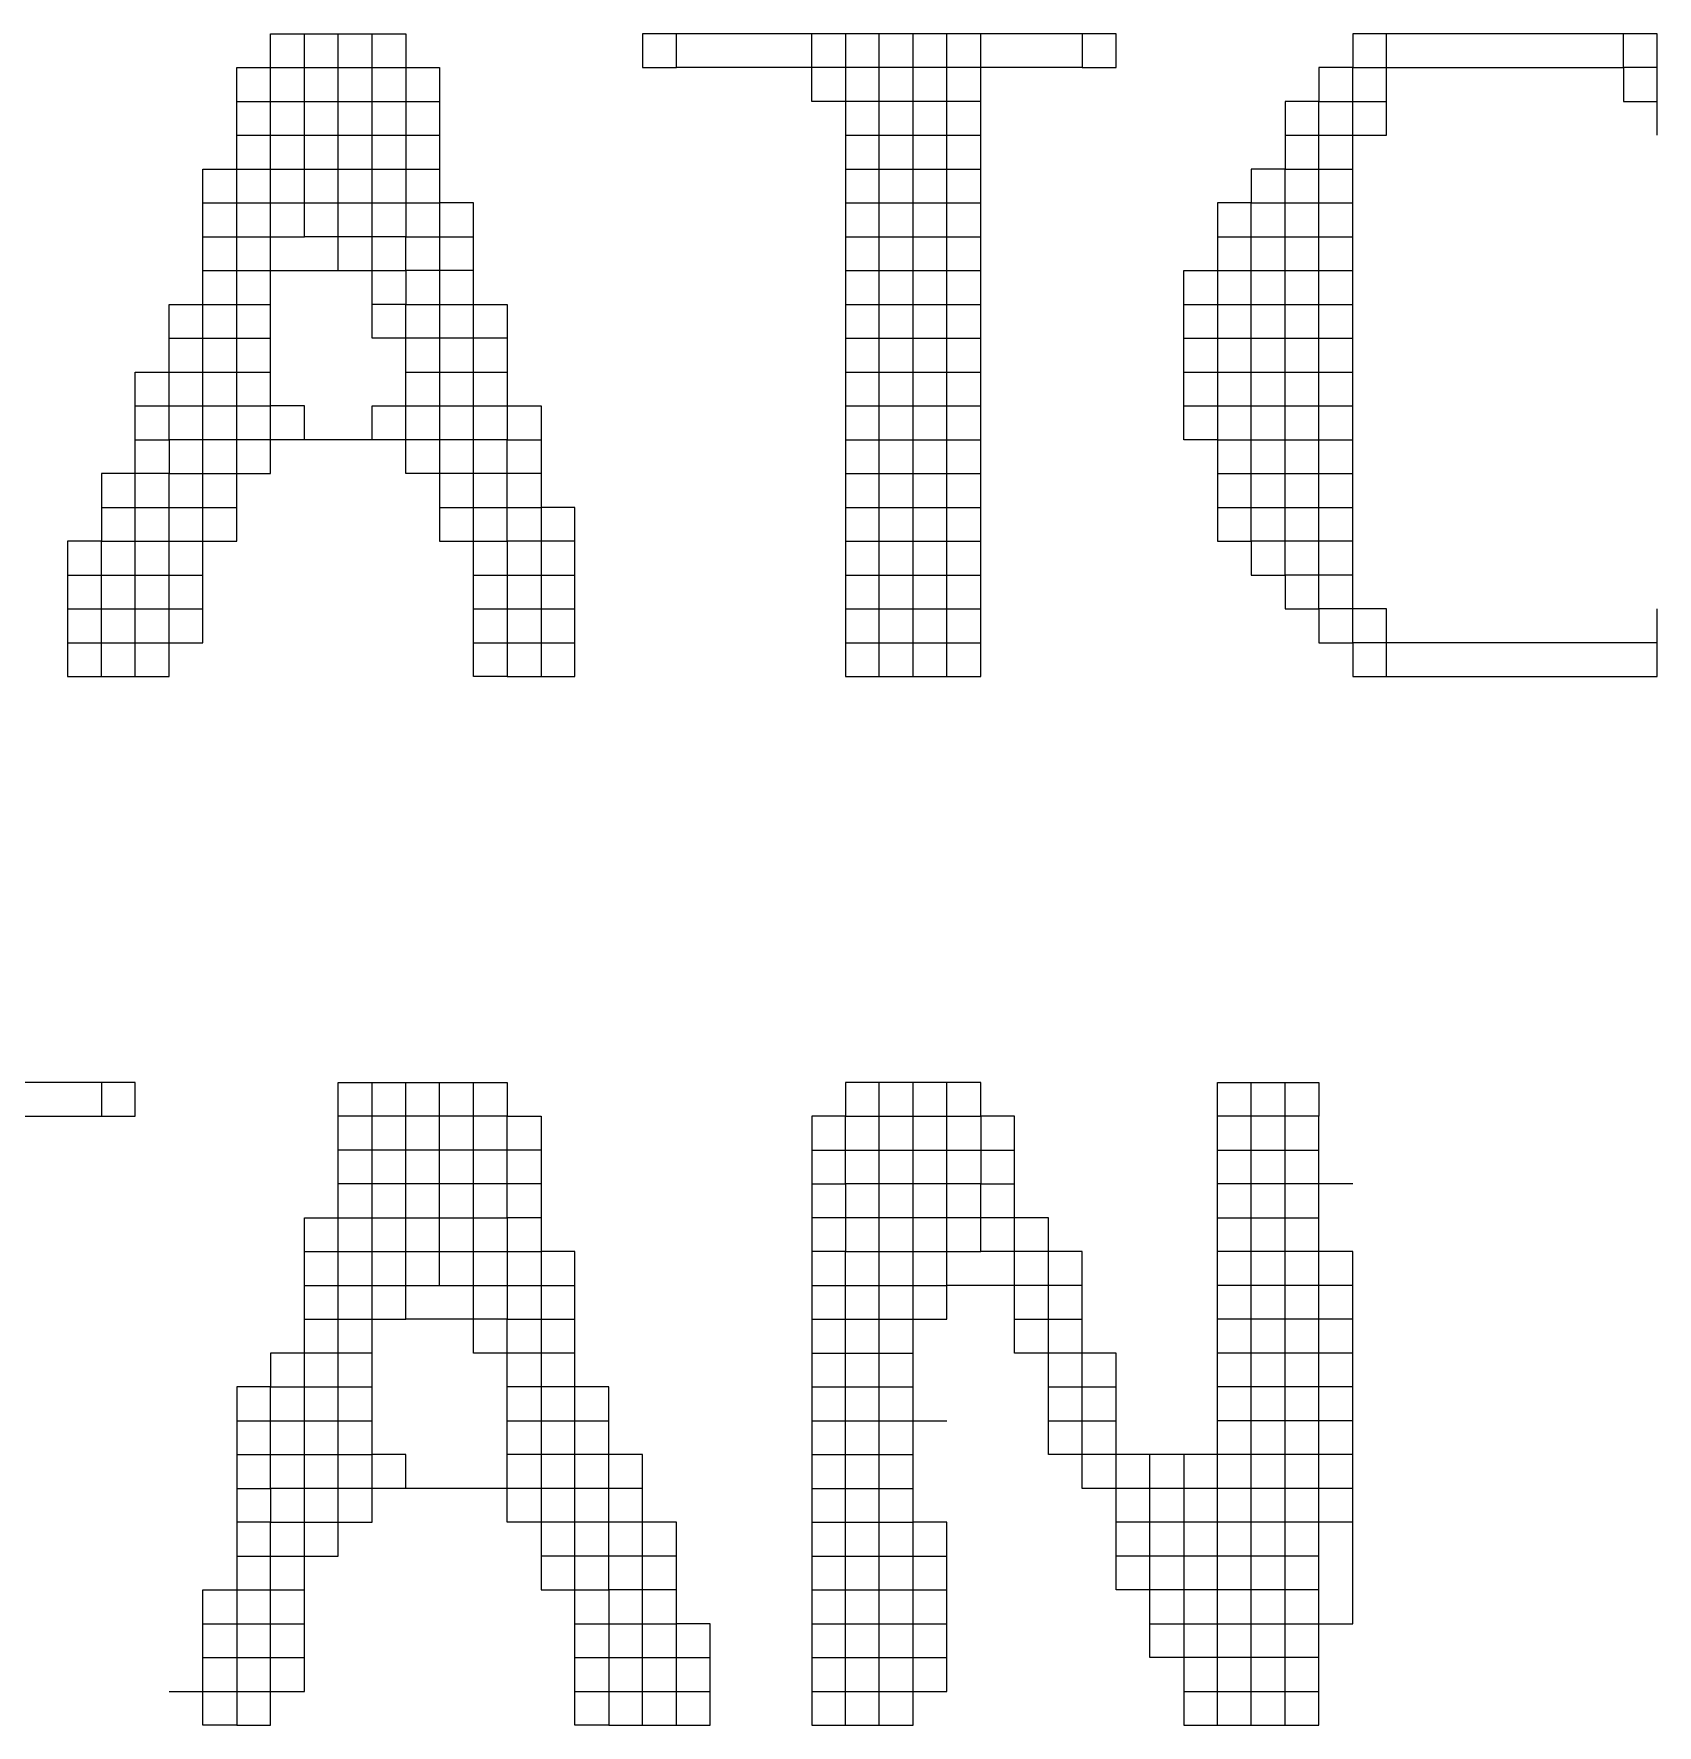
# Model space of a CAD drawing. Header units: millimetres. Extents: x 0 to 841, y 0 to 594.
# Drawn here: x 817.71 to 823.65, y 106.9 to 113.09 of the extents above; entities that cross this region are included whole.
import ezdxf
from ezdxf.enums import TextEntityAlignment as Align

# ---------------------------------------------------------------- set-up
doc = ezdxf.new("R2010")
doc.units = ezdxf.units.MM
doc.layers.add('TEXT', color=255, linetype='Continuous')
doc.styles.add('ECL', font='', dxfattribs={"width": 0.7, "height": 3})
doc.styles.get('ECL').set_extended_font_data('FangSong_GB2312')

# ---------------------------------------------------------------- blocks, each defined once
blk = doc.blocks.new('*U21')
at = {"color": 157, "linetype": 'Continuous'}
for points in [[(59.5815, 4.573), (59.433, 4.573), (59.433, 4.7215), (59.2845, 4.7215), (59.136, 4.7215), (58.9875, 4.7215), (58.839, 4.7215), (58.542, 4.7215), (58.3935, 4.7215), (58.245, 4.7215), (58.0965, 4.7215), (57.948, 4.7215), (57.948, 4.573), (57.7995, 4.573), (57.651, 4.573), (57.651, 4.4245), (57.651, 4.276), (57.5025, 4.276), (57.5025, 4.1275), (57.5025, 3.979), (57.5025, 3.8305), (57.5025, 3.682), (57.651, 3.682), (57.7995, 3.682), (57.948, 3.682), (57.948, 3.8305), (58.0965, 3.8305), (58.0965, 3.979), (58.0965, 4.1275), (58.0965, 4.276), (58.0965, 4.4245), (58.0965, 4.573), (58.0965, 4.7215), (58.0965, 4.87), (58.0965, 5.0185), (58.0965, 5.167), (58.0965, 5.3155), (58.0965, 5.464), (58.0965, 5.6125), (58.0965, 5.761), (58.0965, 5.9095), (58.245, 5.9095), (58.245, 6.058), (58.245, 6.2065), (58.245, 6.355), (58.3935, 6.355), (58.3935, 6.5035), (58.9875, 6.5035), (58.9875, 6.355), (59.136, 6.355), (59.136, 6.2065), (59.136, 6.058), (59.136, 5.9095), (59.136, 5.761), (59.136, 5.6125), (59.136, 5.464), (59.136, 5.3155), (59.136, 5.167), (59.136, 5.0185), (59.136, 4.87), (59.136, 4.7215), (59.136, 4.573), (59.136, 4.4245), (59.136, 4.276), (59.2845, 4.276), (59.433, 4.276), (59.433, 4.1275), (59.433, 3.979), (59.433, 3.8305), (59.433, 3.682), (59.5815, 3.682), (59.73, 3.682), (59.73, 3.8305), (59.73, 3.979), (59.73, 4.1275), (59.73, 4.276), (59.73, 4.4245), (59.5815, 4.4245)], [(60.918, 3.8305), (61.0665, 3.8305), (61.215, 3.8305), (61.3635, 3.8305), (61.512, 3.8305)], [(60.7695, -0.773), (60.918, -0.773), (61.0665, -0.773), (61.215, -0.773), (61.215, -0.6245), (61.215, -0.476), (61.215, -0.3275), (61.215, -0.179), (61.215, -0.0305), (61.215, 0.118), (61.215, 0.2665), (61.215, 0.415), (61.215, 0.5635), (61.215, 0.712), (61.215, 0.8605), (61.215, 1.009), (61.215, 1.1575), (61.215, 1.306), (61.215, 1.4545), (61.215, 1.603), (61.215, 1.7515), (61.215, 1.9)], [(62.5515, 1.603), (62.7, 1.603), (62.8485, 1.603), (62.997, 1.603)], [(61.9575, 1.009), (61.809, 1.009), (61.6605, 1.009), (61.6605, 1.1575), (61.512, 1.1575), (61.512, 1.306), (61.3635, 1.306), (61.215, 1.306), (61.0665, 1.306), (60.918, 1.306), (60.918, 1.1575), (60.7695, 1.1575)], [(62.2545, -0.476), (62.403, -0.476), (62.5515, -0.476), (62.7, -0.476), (62.8485, -0.476), (62.997, -0.476), (62.997, -0.3275), (62.8485, -0.3275), (62.7, -0.3275), (62.5515, -0.3275), (62.403, -0.3275), (62.2545, -0.3275), (62.106, -0.3275), (62.106, -0.179), (62.106, -0.0305), (62.106, 0.118), (62.106, 0.2665), (61.9575, 0.2665), (61.9575, 0.415), (61.9575, 0.5635), (61.9575, 0.712), (61.9575, 0.8605), (61.9575, 1.009), (61.9575, 1.1575), (61.809, 1.1575)], [(60.027, 0.118), (59.8785, 0.118), (59.8785, 0.2665), (59.73, 0.2665), (59.5815, 0.2665), (59.433, 0.2665)], [(62.997, -0.6245), (62.8485, -0.6245), (62.7, -0.6245), (62.5515, -0.6245), (62.403, -0.6245), (62.2545, -0.6245), (62.2545, -0.476), (62.2545, -0.3275), (62.2545, -0.179), (62.2545, -0.0305), (62.2545, 0.118), (62.2545, 0.2665)], [(62.997, -0.179), (62.997, -0.0305), (62.8485, -0.0305), (62.7, -0.0305), (62.5515, -0.0305), (62.403, -0.0305), (62.2545, -0.0305), (62.106, -0.0305)], [(60.1755, -0.3275), (60.027, -0.3275), (60.027, -0.179), (59.8785, -0.179), (59.73, -0.179), (59.5815, -0.179)], [(62.997, -0.3275), (62.997, -0.179), (62.8485, -0.179), (62.7, -0.179), (62.5515, -0.179), (62.403, -0.179), (62.2545, -0.179), (62.106, -0.179)]]:
    blk.add_lwpolyline(points, dxfattribs=at)
at = {"color": 167, "linetype": 'Continuous'}
for points in [[(57.651, 3.682), (57.651, 3.8305), (57.7995, 3.8305), (57.948, 3.8305), (57.948, 3.979), (57.948, 4.1275), (57.948, 4.276), (57.948, 4.4245), (57.948, 4.573), (58.0965, 4.573), (58.245, 4.573), (58.3935, 4.573), (58.3935, 4.7215), (58.3935, 4.87), (58.3935, 5.0185), (58.3935, 5.167), (58.3935, 5.3155), (58.3935, 5.464), (58.3935, 5.6125), (58.542, 5.6125), (58.542, 5.761), (58.542, 5.9095), (58.542, 6.058), (58.542, 6.2065), (58.542, 6.355), (58.542, 6.5035)], [(58.245, 6.2065), (58.3935, 6.2065), (58.3935, 6.355), (58.542, 6.355), (58.6905, 6.355), (58.839, 6.355), (58.9875, 6.355), (58.9875, 6.2065), (59.136, 6.2065)], [(59.2845, 5.464), (59.136, 5.464), (58.9875, 5.464), (58.9875, 5.6125), (58.839, 5.6125), (58.6905, 5.6125), (58.542, 5.6125)], [(58.245, 4.573), (58.245, 4.7215), (58.245, 4.87), (58.245, 5.0185), (58.245, 5.167), (58.245, 5.3155), (58.3935, 5.3155)], [(57.948, 5.167), (58.0965, 5.167), (58.245, 5.167), (58.3935, 5.167)], [(58.9875, 5.0185), (59.136, 5.0185), (59.2845, 5.0185), (59.433, 5.0185)], [(57.7995, 4.7215), (57.948, 4.7215), (57.948, 4.87), (58.0965, 4.87), (58.245, 4.87), (58.3935, 4.87)], [(62.5515, 4.7215), (62.7, 4.7215), (62.8485, 4.7215), (62.997, 4.7215)], [(59.2845, 4.1275), (59.433, 4.1275), (59.5815, 4.1275), (59.73, 4.1275)], [(60.027, -0.9215), (60.027, -0.773), (60.027, -0.6245), (60.027, -0.476), (60.027, -0.3275), (59.8785, -0.3275), (59.8785, -0.179), (59.8785, -0.0305), (59.73, -0.0305), (59.5815, -0.0305), (59.433, -0.0305), (59.433, 0.118), (59.433, 0.2665), (59.433, 0.415), (59.433, 0.5635), (59.433, 0.712), (59.2845, 0.712), (59.2845, 0.8605), (59.2845, 1.009), (59.2845, 1.1575), (59.2845, 1.306), (59.2845, 1.4545), (59.2845, 1.603), (59.2845, 1.7515), (59.2845, 1.9)], [(62.403, 0.2665), (62.403, 0.118), (62.403, -0.0305), (62.403, -0.179), (62.403, -0.3275), (62.403, -0.476), (62.403, -0.6245), (62.403, -0.773), (62.403, -0.9215), (62.5515, -0.9215), (62.7, -0.9215), (62.8485, -0.9215), (62.8485, -0.773), (62.8485, -0.6245), (62.8485, -0.476), (62.8485, -0.3275), (62.8485, -0.179), (62.8485, -0.0305), (62.8485, 0.118), (62.8485, 0.2665), (62.8485, 0.415), (62.8485, 0.5635), (62.8485, 0.712), (62.8485, 0.8605), (62.8485, 1.009), (62.8485, 1.1575), (62.8485, 1.306), (62.8485, 1.4545), (62.8485, 1.603), (62.8485, 1.7515), (62.8485, 1.9)], [(59.5815, 1.603), (59.433, 1.603), (59.433, 1.7515), (59.2845, 1.7515), (59.136, 1.7515), (58.9875, 1.7515), (58.839, 1.7515), (58.6905, 1.7515)], [(62.5515, 1.306), (62.7, 1.306), (62.8485, 1.306), (62.997, 1.306)], [(58.542, 0.8605), (58.6905, 0.8605), (58.6905, 1.009), (58.839, 1.009), (58.9875, 1.009), (59.136, 1.009), (59.2845, 1.009), (59.433, 1.009), (59.433, 0.8605), (59.5815, 0.8605), (59.73, 0.8605)], [(59.433, 0.415), (59.5815, 0.415), (59.73, 0.415), (59.8785, 0.415)], [(60.1755, -0.179), (60.027, -0.179), (60.027, -0.0305), (59.8785, -0.0305), (59.8785, 0.118), (59.73, 0.118), (59.5815, 0.118), (59.433, 0.118), (58.9875, 0.118), (58.839, 0.118), (58.6905, 0.118), (58.542, 0.118), (58.3935, 0.118), (58.3935, -0.0305), (58.245, -0.0305)], [(58.0965, -0.476), (58.245, -0.476), (58.3935, -0.476), (58.542, -0.476)], [(58.0965, -0.6245), (58.245, -0.6245), (58.3935, -0.6245), (58.542, -0.6245)], [(59.73, -0.6245), (59.8785, -0.6245), (60.027, -0.6245), (60.1755, -0.6245), (60.324, -0.6245)], [(62.403, -0.773), (62.5515, -0.773), (62.7, -0.773), (62.8485, -0.773), (62.997, -0.773)]]:
    blk.add_lwpolyline(points, dxfattribs=at)
at = {"color": 177, "linetype": 'Continuous'}
for points in [[(58.6905, 5.464), (58.6905, 5.6125), (58.6905, 5.761), (58.6905, 5.9095), (58.6905, 6.058), (58.6905, 6.2065), (58.6905, 6.355), (58.6905, 6.5035)], [(61.9575, 6.355), (61.809, 6.355), (61.6605, 6.355), (61.512, 6.355), (61.3635, 6.355), (61.215, 6.355), (61.0665, 6.355), (60.918, 6.355), (60.7695, 6.355), (60.7695, 6.5035)], [(58.245, 6.058), (58.3935, 6.058), (58.3935, 6.2065), (58.542, 6.2065), (58.6905, 6.2065), (58.839, 6.2065), (58.9875, 6.2065), (58.9875, 6.058), (59.136, 6.058)], [(58.0965, 5.761), (58.245, 5.761), (58.245, 5.9095), (58.3935, 5.9095), (58.3935, 6.058), (58.542, 6.058), (58.6905, 6.058), (58.839, 6.058), (58.9875, 6.058), (58.9875, 5.9095), (59.136, 5.9095)], [(58.0965, 5.6125), (58.245, 5.6125), (58.245, 5.761), (58.3935, 5.761), (58.3935, 5.9095), (58.542, 5.9095), (58.6905, 5.9095), (58.839, 5.9095), (58.9875, 5.9095), (58.9875, 5.761), (59.136, 5.761)], [(64.482, 3.8305), (63.294, 3.8305), (63.294, 3.979), (63.1455, 3.979), (62.997, 3.979), (62.997, 4.1275), (62.8485, 4.1275), (62.8485, 4.276), (62.8485, 4.4245), (62.8485, 4.573), (62.8485, 4.7215), (62.8485, 4.87), (62.8485, 5.0185), (62.8485, 5.167), (62.8485, 5.3155), (62.8485, 5.464), (62.8485, 5.6125), (62.8485, 5.761), (62.997, 5.761), (62.997, 5.9095), (63.1455, 5.9095)], [(58.0965, 5.464), (58.245, 5.464), (58.245, 5.6125), (58.3935, 5.6125), (58.3935, 5.761), (58.542, 5.761), (58.6905, 5.761), (58.839, 5.761), (58.9875, 5.761), (58.9875, 5.6125), (59.136, 5.6125), (59.2845, 5.6125)], [(57.5025, 3.8305), (57.651, 3.8305), (57.651, 3.979), (57.7995, 3.979), (57.948, 3.979), (58.0965, 3.979)], [(59.2845, 3.979), (59.433, 3.979), (59.5815, 3.979), (59.73, 3.979)], [(59.2845, 3.8305), (59.433, 3.8305), (59.5815, 3.8305), (59.73, 3.8305)], [(58.245, -0.9215), (58.0965, -0.9215), (58.0965, -0.773), (58.245, -0.773), (58.3935, -0.773), (58.3935, -0.6245), (58.3935, -0.476), (58.3935, -0.3275), (58.3935, -0.179), (58.3935, -0.0305), (58.542, -0.0305), (58.6905, -0.0305), (58.6905, 0.118), (58.6905, 0.2665), (58.6905, 0.415), (58.6905, 0.5635), (58.6905, 0.712), (58.6905, 0.8605), (58.839, 0.8605), (58.9875, 0.8605), (58.9875, 1.009), (58.9875, 1.1575), (58.9875, 1.306), (58.9875, 1.4545), (58.9875, 1.603), (58.9875, 1.7515), (58.9875, 1.9)], [(60.7695, 1.603), (60.918, 1.603), (60.918, 1.7515), (61.0665, 1.7515), (61.215, 1.7515), (61.3635, 1.7515), (61.512, 1.7515), (61.512, 1.603), (61.6605, 1.603)], [(60.7695, 1.4545), (60.918, 1.4545), (60.918, 1.603), (61.0665, 1.603), (61.215, 1.603), (61.3635, 1.603), (61.512, 1.603), (61.512, 1.4545), (61.6605, 1.4545)], [(61.809, 1.1575), (61.6605, 1.1575), (61.6605, 1.306), (61.512, 1.306), (61.512, 1.4545), (61.3635, 1.4545), (61.215, 1.4545), (61.0665, 1.4545), (60.918, 1.4545), (60.918, 1.306), (60.7695, 1.306)], [(58.542, 1.009), (58.6905, 1.009), (58.6905, 1.1575), (58.839, 1.1575), (58.9875, 1.1575), (59.136, 1.1575), (59.2845, 1.1575), (59.433, 1.1575), (59.433, 1.009), (59.5815, 1.009), (59.73, 1.009)], [(59.73, -0.476), (59.8785, -0.476), (60.027, -0.476), (60.1755, -0.476)], [(59.73, -0.773), (59.8785, -0.773), (60.027, -0.773), (60.1755, -0.773), (60.324, -0.773)]]:
    blk.add_lwpolyline(points, dxfattribs=at)
at = {"color": 197, "linetype": 'Continuous'}
for points in [[(59.73, 4.276), (59.5815, 4.276), (59.433, 4.276), (59.433, 4.4245), (59.433, 4.573), (59.2845, 4.573), (59.136, 4.573), (58.9875, 4.573), (58.9875, 4.7215), (58.9875, 4.87), (58.9875, 5.0185), (58.9875, 5.167), (58.839, 5.167), (58.839, 5.3155), (58.839, 5.464), (58.839, 5.6125), (58.839, 5.761), (58.839, 5.9095), (58.839, 6.058), (58.839, 6.2065), (58.839, 6.355), (58.839, 6.5035)], [(60.7695, 0.5635), (60.918, 0.5635), (61.0665, 0.5635), (61.215, 0.5635)], [(61.809, 0.5635), (61.9575, 0.5635), (62.106, 0.5635)], [(60.7695, 0.2665), (60.918, 0.2665), (61.0665, 0.2665), (61.215, 0.2665)], [(60.7695, 0.118), (60.918, 0.118), (61.0665, 0.118), (61.215, 0.118)], [(60.7695, -0.0305), (60.918, -0.0305), (61.0665, -0.0305), (61.215, -0.0305)]]:
    blk.add_lwpolyline(points, dxfattribs=at)
at = {"color": 251, "linetype": 'Continuous'}
for points in [[(61.9575, 6.5035), (61.9575, 6.355), (62.106, 6.355), (62.106, 6.5035), (60.027, 6.5035), (60.027, 6.355), (60.1755, 6.355), (60.1755, 6.5035)], [(64.482, 6.355), (64.482, 6.5035), (63.1455, 6.5035), (63.1455, 6.355), (62.997, 6.355), (62.997, 6.2065), (62.8485, 6.2065), (62.8485, 6.058), (62.8485, 5.9095), (62.7, 5.9095), (62.7, 5.761), (62.5515, 5.761), (62.5515, 5.6125), (62.5515, 5.464), (62.5515, 5.3155), (62.5515, 5.167), (62.5515, 5.0185), (62.5515, 4.87), (62.5515, 4.7215), (62.5515, 4.573), (62.5515, 4.4245), (62.5515, 4.276), (62.7, 4.276), (62.7, 4.1275), (62.8485, 4.1275), (62.8485, 3.979), (62.997, 3.979), (62.997, 3.8305), (63.1455, 3.8305), (63.1455, 3.682), (63.294, 3.682), (63.4425, 3.682), (63.591, 3.682), (63.7395, 3.682), (63.888, 3.682), (64.0365, 3.682), (64.185, 3.682), (64.3335, 3.682), (64.482, 3.682), (64.482, 3.8305), (64.482, 3.979)], [(64.482, 6.058), (64.482, 6.2065), (64.482, 6.355), (64.3335, 6.355), (64.3335, 6.5035)], [(62.8485, 6.058), (62.997, 6.058), (62.997, 6.2065), (63.1455, 6.2065), (63.1455, 6.355), (63.294, 6.355), (63.4425, 6.355), (63.591, 6.355), (63.7395, 6.355), (63.888, 6.355), (64.0365, 6.355), (64.185, 6.355), (64.3335, 6.355), (64.3335, 6.2065), (64.482, 6.2065)], [(57.651, 1.9), (57.651, 1.7515), (57.7995, 1.7515), (57.7995, 1.9), (55.7205, 1.9), (55.7205, 1.7515), (55.869, 1.7515), (55.869, 1.9)], [(62.5515, -0.9215), (62.5515, -0.773), (62.5515, -0.6245), (62.5515, -0.476), (62.5515, -0.3275), (62.5515, -0.179), (62.5515, -0.0305), (62.5515, 0.118), (62.5515, 0.2665), (62.5515, 0.415), (62.5515, 0.5635), (62.5515, 0.712), (62.5515, 0.8605), (62.5515, 1.009), (62.5515, 1.1575), (62.5515, 1.306), (62.5515, 1.4545), (62.5515, 1.603), (62.5515, 1.7515), (62.5515, 1.9), (62.997, 1.9), (62.997, 1.7515)], [(61.809, 0.415), (61.9575, 0.415), (62.106, 0.415)], [(57.948, -0.773), (58.0965, -0.773), (58.0965, -0.6245), (58.0965, -0.476), (58.0965, -0.3275), (58.245, -0.3275), (58.3935, -0.3275), (58.542, -0.3275)]]:
    blk.add_lwpolyline(points, dxfattribs=at)
at = {"color": 155, "linetype": 'Continuous'}
for points in [[(60.918, 6.5035), (60.918, 6.355), (60.918, 6.2065), (60.918, 6.058), (60.918, 5.9095), (60.918, 5.761), (60.918, 5.6125), (60.918, 5.464), (60.918, 5.3155), (60.918, 5.167), (60.918, 5.0185), (60.918, 4.87), (60.918, 4.7215), (60.918, 4.573), (60.918, 4.4245), (60.918, 4.276), (60.918, 4.1275), (60.918, 3.979), (60.918, 3.8305), (60.918, 3.682), (61.0665, 3.682), (61.215, 3.682), (61.3635, 3.682), (61.512, 3.682), (61.512, 3.8305), (61.512, 3.979), (61.512, 4.1275), (61.512, 4.276), (61.512, 4.4245), (61.512, 4.573), (61.512, 4.7215), (61.512, 4.87), (61.512, 5.0185), (61.512, 5.167), (61.512, 5.3155), (61.512, 5.464), (61.512, 5.6125), (61.512, 5.761), (61.512, 5.9095), (61.512, 6.058), (61.512, 6.2065), (61.512, 6.355), (61.512, 6.5035)], [(62.403, 5.167), (62.5515, 5.167), (62.7, 5.167), (62.8485, 5.167), (62.997, 5.167), (62.997, 5.3155), (63.1455, 5.3155)], [(62.403, 5.0185), (62.5515, 5.0185), (62.7, 5.0185), (62.8485, 5.0185), (62.997, 5.0185), (62.997, 5.167), (63.1455, 5.167)], [(62.403, 4.87), (62.5515, 4.87), (62.7, 4.87), (62.8485, 4.87), (62.997, 4.87), (62.997, 5.0185), (63.1455, 5.0185)], [(63.1455, 1.009), (62.997, 1.009), (62.997, 1.1575), (62.8485, 1.1575), (62.7, 1.1575), (62.5515, 1.1575)], [(63.1455, 0.118), (62.997, 0.118), (62.997, 0.2665), (62.8485, 0.2665), (62.7, 0.2665), (62.5515, 0.2665), (62.106, 0.2665), (62.106, 0.415), (62.106, 0.5635), (62.106, 0.712), (61.9575, 0.712), (61.809, 0.712), (61.6605, 0.712), (61.6605, 0.8605), (61.6605, 1.009), (61.512, 1.009), (61.3635, 1.009)], [(63.1455, 0.8605), (62.997, 0.8605), (62.997, 1.009), (62.8485, 1.009), (62.7, 1.009), (62.5515, 1.009)], [(63.1455, 0.712), (62.997, 0.712), (62.997, 0.8605), (62.8485, 0.8605), (62.7, 0.8605), (62.5515, 0.8605)], [(63.1455, 0.5635), (62.997, 0.5635), (62.997, 0.712), (62.8485, 0.712), (62.7, 0.712), (62.5515, 0.712)], [(63.1455, 0.415), (62.997, 0.415), (62.997, 0.5635), (62.8485, 0.5635), (62.7, 0.5635), (62.5515, 0.5635)], [(63.1455, 0.2665), (62.997, 0.2665), (62.997, 0.415), (62.8485, 0.415), (62.7, 0.415), (62.5515, 0.415)]]:
    blk.add_lwpolyline(points, dxfattribs=at)
at = {"color": 166, "linetype": 'Continuous'}
for points in [[(61.0665, 3.682), (61.0665, 3.8305), (61.0665, 3.979), (61.0665, 4.1275), (61.0665, 4.276), (61.0665, 4.4245), (61.0665, 4.573), (61.0665, 4.7215), (61.0665, 4.87), (61.0665, 5.0185), (61.0665, 5.167), (61.0665, 5.3155), (61.0665, 5.464), (61.0665, 5.6125), (61.0665, 5.761), (61.0665, 5.9095), (61.0665, 6.058), (61.0665, 6.2065), (61.0665, 6.355), (61.0665, 6.5035)], [(63.1455, 4.1275), (62.997, 4.1275), (62.997, 4.276), (62.8485, 4.276), (62.7, 4.276), (62.7, 4.4245), (62.7, 4.573), (62.7, 4.7215), (62.7, 4.87), (62.7, 5.0185), (62.7, 5.167), (62.7, 5.3155), (62.7, 5.464), (62.7, 5.6125), (62.7, 5.761), (62.8485, 5.761), (62.8485, 5.9095), (62.997, 5.9095), (62.997, 6.058), (63.1455, 6.058), (63.1455, 6.2065), (63.294, 6.2065)], [(61.0665, -0.9215), (61.0665, -0.773), (61.0665, -0.6245), (61.0665, -0.476), (61.0665, -0.3275), (61.0665, -0.179), (61.0665, -0.0305), (61.0665, 0.118), (61.0665, 0.2665), (61.0665, 0.415), (61.0665, 0.5635), (61.0665, 0.712), (61.0665, 0.8605), (61.0665, 1.009), (61.0665, 1.1575), (61.0665, 1.306), (61.0665, 1.4545), (61.0665, 1.603), (61.0665, 1.7515), (61.0665, 1.9)], [(62.7, -0.9215), (62.7, -0.773), (62.7, -0.6245), (62.7, -0.476), (62.7, -0.3275), (62.7, -0.179), (62.7, -0.0305), (62.7, 0.118), (62.7, 0.2665), (62.7, 0.415), (62.7, 0.5635), (62.7, 0.712), (62.7, 0.8605), (62.7, 1.009), (62.7, 1.1575), (62.7, 1.306), (62.7, 1.4545), (62.7, 1.603), (62.7, 1.7515), (62.7, 1.9)]]:
    blk.add_lwpolyline(points, dxfattribs=at)
at = {"color": 164, "linetype": 'Continuous'}
blk.add_lwpolyline([(61.215, 3.682), (61.215, 3.8305), (61.215, 3.979), (61.215, 4.1275), (61.215, 4.276), (61.215, 4.4245), (61.215, 4.573), (61.215, 4.7215), (61.215, 4.87), (61.215, 5.0185), (61.215, 5.167), (61.215, 5.3155), (61.215, 5.464), (61.215, 5.6125), (61.215, 5.761), (61.215, 5.9095), (61.215, 6.058), (61.215, 6.2065), (61.215, 6.355), (61.215, 6.5035)], dxfattribs=at)
at = {"color": 152, "linetype": 'Continuous'}
blk.add_lwpolyline([(61.3635, 3.682), (61.3635, 3.8305), (61.3635, 3.979), (61.3635, 4.1275), (61.3635, 4.276), (61.3635, 4.4245), (61.3635, 4.573), (61.3635, 4.7215), (61.3635, 4.87), (61.3635, 5.0185), (61.3635, 5.167), (61.3635, 5.3155), (61.3635, 5.464), (61.3635, 5.6125), (61.3635, 5.761), (61.3635, 5.9095), (61.3635, 6.058), (61.3635, 6.2065), (61.3635, 6.355), (61.3635, 6.5035)], dxfattribs=at)
at = {"color": 163, "linetype": 'Continuous'}
for points in [[(63.294, 3.682), (63.294, 3.8305), (63.1455, 3.8305), (63.1455, 3.979), (63.1455, 4.1275), (63.1455, 4.276), (63.1455, 4.4245), (63.1455, 4.573), (63.1455, 4.7215), (63.1455, 4.87), (63.1455, 5.0185), (63.1455, 5.167), (63.1455, 5.3155), (63.1455, 5.464), (63.1455, 5.6125), (63.1455, 5.761), (63.1455, 5.9095), (63.1455, 6.058), (63.294, 6.058), (63.294, 6.2065), (63.294, 6.355), (63.294, 6.5035)], [(60.7695, 0.8605), (60.918, 0.8605), (61.0665, 0.8605), (61.215, 0.8605), (61.3635, 0.8605), (61.3635, 1.009), (61.3635, 1.1575), (61.512, 1.1575)], [(60.1755, -0.9215), (60.1755, -0.773), (60.1755, -0.6245), (60.1755, -0.476), (60.1755, -0.3275), (60.1755, -0.179), (60.1755, -0.0305), (60.027, -0.0305), (60.027, 0.118), (60.027, 0.2665), (59.8785, 0.2665), (59.8785, 0.415), (59.8785, 0.5635), (59.73, 0.5635), (59.5815, 0.5635), (59.433, 0.5635)]]:
    blk.add_lwpolyline(points, dxfattribs=at)
at = {"color": 147, "linetype": 'Continuous'}
for points in [[(61.512, 6.2065), (61.3635, 6.2065), (61.215, 6.2065), (61.0665, 6.2065), (60.918, 6.2065), (60.7695, 6.2065), (60.7695, 6.355), (60.621, 6.355), (60.4725, 6.355), (60.324, 6.355), (60.1755, 6.355)], [(57.651, 4.4245), (57.7995, 4.4245), (57.948, 4.4245), (58.0965, 4.4245), (58.245, 4.4245)], [(60.918, 3.979), (61.0665, 3.979), (61.215, 3.979), (61.3635, 3.979), (61.512, 3.979)]]:
    blk.add_lwpolyline(points, dxfattribs=at)
at = {"color": 175, "linetype": 'Continuous'}
for points in [[(60.918, 6.058), (61.0665, 6.058), (61.215, 6.058), (61.3635, 6.058), (61.512, 6.058)], [(59.433, 3.682), (59.2845, 3.682), (59.2845, 3.8305), (59.2845, 3.979), (59.2845, 4.1275), (59.2845, 4.276), (59.2845, 4.4245), (59.2845, 4.573), (59.2845, 4.7215), (59.2845, 4.87), (59.2845, 5.0185), (59.2845, 5.167), (59.2845, 5.3155), (59.2845, 5.464), (59.2845, 5.6125), (59.2845, 5.761), (59.136, 5.761)], [(62.5515, 5.6125), (62.7, 5.6125), (62.8485, 5.6125), (62.997, 5.6125), (62.997, 5.761), (63.1455, 5.761)], [(62.5515, 5.464), (62.7, 5.464), (62.8485, 5.464), (62.997, 5.464), (62.997, 5.6125), (63.1455, 5.6125)], [(57.7995, 3.682), (57.7995, 3.8305), (57.7995, 3.979), (57.7995, 4.1275), (57.7995, 4.276), (57.7995, 4.4245), (57.7995, 4.573), (57.7995, 4.7215), (57.7995, 4.87), (57.7995, 5.0185), (57.948, 5.0185), (57.948, 5.167), (57.948, 5.3155), (58.0965, 5.3155), (58.245, 5.3155), (58.245, 5.464), (58.3935, 5.464), (58.542, 5.464), (58.6905, 5.464), (58.839, 5.464), (58.9875, 5.464), (58.9875, 5.3155), (59.136, 5.3155), (59.2845, 5.3155), (59.433, 5.3155), (59.433, 5.167), (59.433, 5.0185), (59.433, 4.87), (59.5815, 4.87), (59.5815, 4.7215), (59.5815, 4.573), (59.5815, 4.4245), (59.5815, 4.276), (59.5815, 4.1275), (59.5815, 3.979), (59.5815, 3.8305), (59.5815, 3.682)], [(59.433, 5.167), (59.2845, 5.167), (59.136, 5.167), (58.9875, 5.167), (58.9875, 5.3155), (58.839, 5.3155)], [(57.7995, 4.87), (57.948, 4.87), (57.948, 5.0185), (58.0965, 5.0185), (58.245, 5.0185), (58.3935, 5.0185)], [(58.839, 4.7215), (58.839, 4.87), (58.9875, 4.87), (59.136, 4.87), (59.2845, 4.87), (59.433, 4.87), (59.433, 4.7215), (59.5815, 4.7215)], [(62.5515, 4.4245), (62.7, 4.4245), (62.8485, 4.4245), (62.997, 4.4245), (62.997, 4.573), (63.1455, 4.573)], [(63.1455, 4.276), (62.997, 4.276), (62.997, 4.4245), (63.1455, 4.4245)], [(58.245, -0.179), (58.3935, -0.179), (58.542, -0.179), (58.6905, -0.179), (58.6905, -0.0305), (58.839, -0.0305), (58.839, 0.118), (58.839, 0.2665), (58.839, 0.415), (58.839, 0.5635), (58.839, 0.712), (58.839, 0.8605), (58.839, 1.009), (58.839, 1.1575), (58.839, 1.306), (58.839, 1.4545), (58.839, 1.603), (58.839, 1.7515), (58.839, 1.9)], [(58.839, 0.712), (58.6905, 0.712), (58.542, 0.712), (58.3935, 0.712), (58.3935, 0.5635), (58.245, 0.5635), (58.245, 0.415), (58.245, 0.2665), (58.245, 0.118), (58.245, -0.0305), (58.245, -0.179), (58.245, -0.3275), (58.245, -0.476), (58.245, -0.6245), (58.245, -0.773), (58.245, -0.9215), (58.3935, -0.9215), (58.3935, -0.773), (58.542, -0.773), (58.542, -0.6245), (58.542, -0.476), (58.542, -0.3275), (58.542, -0.179), (58.542, -0.0305), (58.542, 0.118), (58.542, 0.2665), (58.542, 0.415), (58.542, 0.5635), (58.542, 0.712), (58.542, 0.8605), (58.542, 1.009), (58.542, 1.1575), (58.542, 1.306), (58.6905, 1.306), (58.6905, 1.4545), (58.6905, 1.603), (58.6905, 1.7515), (58.6905, 1.9), (59.433, 1.9), (59.433, 1.7515), (59.5815, 1.7515), (59.5815, 1.603), (59.5815, 1.4545), (59.5815, 1.306), (59.5815, 1.1575), (59.5815, 1.009), (59.5815, 0.8605), (59.5815, 0.712), (59.5815, 0.5635), (59.5815, 0.415), (59.5815, 0.2665), (59.5815, 0.118), (59.5815, -0.0305), (59.5815, -0.179), (59.5815, -0.3275), (59.73, -0.3275), (59.8785, -0.3275), (59.8785, -0.476), (59.8785, -0.6245), (59.8785, -0.773), (59.8785, -0.9215), (60.027, -0.9215), (60.1755, -0.9215), (60.324, -0.9215), (60.324, -0.773), (60.324, -0.6245), (60.324, -0.476), (60.1755, -0.476)], [(59.8785, -0.9215), (59.73, -0.9215), (59.73, -0.773), (59.73, -0.6245), (59.73, -0.476), (59.73, -0.3275), (59.73, -0.179), (59.73, -0.0305), (59.73, 0.118), (59.73, 0.2665), (59.73, 0.415), (59.73, 0.5635), (59.73, 0.712), (59.73, 0.8605), (59.73, 1.009), (59.73, 1.1575), (59.5815, 1.1575)], [(58.245, 0.2665), (58.3935, 0.2665), (58.3935, 0.415), (58.542, 0.415), (58.6905, 0.415), (58.839, 0.415)], [(60.7695, 0.415), (60.918, 0.415), (61.0665, 0.415), (61.215, 0.415), (61.3635, 0.415)], [(60.7695, -0.179), (60.918, -0.179), (61.0665, -0.179), (61.215, -0.179), (61.3635, -0.179)], [(60.7695, -0.3275), (60.918, -0.3275), (61.0665, -0.3275), (61.215, -0.3275), (61.3635, -0.3275)], [(60.7695, -0.6245), (60.918, -0.6245), (61.0665, -0.6245), (61.215, -0.6245), (61.3635, -0.6245)]]:
    blk.add_lwpolyline(points, dxfattribs=at)
at = {"color": 154, "linetype": 'Continuous'}
for points in [[(60.918, 5.9095), (61.0665, 5.9095), (61.215, 5.9095), (61.3635, 5.9095), (61.512, 5.9095)], [(60.918, 5.761), (61.0665, 5.761), (61.215, 5.761), (61.3635, 5.761), (61.512, 5.761)], [(60.918, 5.6125), (61.0665, 5.6125), (61.215, 5.6125), (61.3635, 5.6125), (61.512, 5.6125)], [(60.918, 5.464), (61.0665, 5.464), (61.215, 5.464), (61.3635, 5.464), (61.512, 5.464)], [(60.918, 5.3155), (61.0665, 5.3155), (61.215, 5.3155), (61.3635, 5.3155), (61.512, 5.3155)], [(60.918, 5.167), (61.0665, 5.167), (61.215, 5.167), (61.3635, 5.167), (61.512, 5.167)], [(60.918, 5.0185), (61.0665, 5.0185), (61.215, 5.0185), (61.3635, 5.0185), (61.512, 5.0185)], [(60.918, 4.87), (61.0665, 4.87), (61.215, 4.87), (61.3635, 4.87), (61.512, 4.87)], [(60.918, 4.7215), (61.0665, 4.7215), (61.215, 4.7215), (61.3635, 4.7215), (61.512, 4.7215)], [(60.918, 4.573), (61.0665, 4.573), (61.215, 4.573), (61.3635, 4.573), (61.512, 4.573)], [(60.918, 4.4245), (61.0665, 4.4245), (61.215, 4.4245), (61.3635, 4.4245), (61.512, 4.4245)], [(60.918, 4.276), (61.0665, 4.276), (61.215, 4.276), (61.3635, 4.276), (61.512, 4.276)], [(60.918, 4.1275), (61.0665, 4.1275), (61.215, 4.1275), (61.3635, 4.1275), (61.512, 4.1275)]]:
    blk.add_lwpolyline(points, dxfattribs=at)
at = {"color": 165, "linetype": 'Continuous'}
for points in [[(62.403, 5.3155), (62.5515, 5.3155), (62.7, 5.3155), (62.8485, 5.3155), (62.997, 5.3155), (62.997, 5.464), (63.1455, 5.464)], [(62.5515, 4.573), (62.7, 4.573), (62.8485, 4.573), (62.997, 4.573), (62.997, 4.7215), (63.1455, 4.7215)], [(63.1455, 1.4545), (62.997, 1.4545), (62.997, 1.603), (62.997, 1.7515), (62.8485, 1.7515), (62.7, 1.7515), (62.5515, 1.7515)], [(62.997, 1.1575), (62.997, 1.306), (62.997, 1.4545), (62.8485, 1.4545), (62.7, 1.4545), (62.5515, 1.4545)], [(59.73, 0.712), (59.5815, 0.712), (59.433, 0.712), (59.433, 0.8605), (59.2845, 0.8605), (59.136, 0.8605), (58.9875, 0.8605)], [(60.7695, -0.476), (60.918, -0.476), (61.0665, -0.476), (61.215, -0.476), (61.3635, -0.476)]]:
    blk.add_lwpolyline(points, dxfattribs=at)
at = {"color": 33, "linetype": 'Continuous'}
blk.add_lwpolyline([(62.5515, 4.7215), (62.403, 4.7215), (62.403, 4.87), (62.403, 5.0185), (62.403, 5.167), (62.403, 5.3155), (62.403, 5.464), (62.5515, 5.464)], dxfattribs=at)
at = {"color": 143, "linetype": 'Continuous'}
for points in [[(58.542, 4.7215), (58.542, 4.87), (58.3935, 4.87)], [(62.997, 4.7215), (62.997, 4.87), (63.1455, 4.87)], [(58.9875, 0.118), (58.9875, 0.2665), (58.839, 0.2665)]]:
    blk.add_lwpolyline(points, dxfattribs=at)
at = {"color": 133, "linetype": 'Continuous'}
blk.add_lwpolyline([(58.0965, 4.276), (58.245, 4.276), (58.245, 4.4245), (58.245, 4.573)], dxfattribs=at)
at = {"color": 187, "linetype": 'Continuous'}
for points in [[(59.136, 4.4245), (59.2845, 4.4245), (59.433, 4.4245), (59.5815, 4.4245)], [(57.5025, 3.979), (57.651, 3.979), (57.651, 4.1275), (57.7995, 4.1275), (57.948, 4.1275), (58.0965, 4.1275)], [(60.918, -0.9215), (60.918, -0.773), (60.918, -0.6245), (60.918, -0.476), (60.918, -0.3275), (60.918, -0.179), (60.918, -0.0305), (60.918, 0.118), (60.918, 0.2665), (60.918, 0.415), (60.918, 0.5635), (60.918, 0.712), (60.918, 0.8605), (60.918, 1.009), (60.918, 1.1575), (61.0665, 1.1575), (61.215, 1.1575), (61.3635, 1.1575), (61.3635, 1.306), (61.3635, 1.4545), (61.3635, 1.603), (61.3635, 1.7515), (61.3635, 1.9)], [(55.869, 1.7515), (56.0175, 1.7515), (56.166, 1.7515), (56.3145, 1.7515), (56.463, 1.7515), (56.6115, 1.7515), (56.76, 1.7515), (56.9085, 1.7515), (57.057, 1.7515), (57.2055, 1.7515), (57.354, 1.7515), (57.5025, 1.7515), (57.651, 1.7515)], [(58.245, 0.118), (58.3935, 0.118), (58.3935, 0.2665), (58.542, 0.2665), (58.6905, 0.2665), (58.839, 0.2665)]]:
    blk.add_lwpolyline(points, dxfattribs=at)
at = {"color": 207, "linetype": 'Continuous'}
for points in [[(57.5025, 4.1275), (57.651, 4.1275), (57.651, 4.276), (57.7995, 4.276), (57.948, 4.276), (58.0965, 4.276)], [(60.7695, 0.712), (60.918, 0.712), (61.0665, 0.712), (61.215, 0.712)]]:
    blk.add_lwpolyline(points, dxfattribs=at)
at = {"color": 156, "linetype": 'Continuous'}
for points in [[(59.136, 1.009), (59.136, 1.1575), (59.136, 1.306), (59.136, 1.4545), (59.136, 1.603), (59.136, 1.7515), (59.136, 1.9)], [(59.5815, 1.4545), (59.433, 1.4545), (59.433, 1.603), (59.2845, 1.603), (59.136, 1.603), (58.9875, 1.603), (58.839, 1.603), (58.6905, 1.603)], [(59.5815, 1.306), (59.433, 1.306), (59.433, 1.4545), (59.2845, 1.4545), (59.136, 1.4545), (58.9875, 1.4545), (58.839, 1.4545), (58.6905, 1.4545)], [(58.542, 1.1575), (58.6905, 1.1575), (58.6905, 1.306), (58.839, 1.306), (58.9875, 1.306), (59.136, 1.306), (59.2845, 1.306), (59.433, 1.306), (59.433, 1.1575), (59.5815, 1.1575)]]:
    blk.add_lwpolyline(points, dxfattribs=at)
at = {"color": 252, "linetype": 'Continuous'}
blk.add_lwpolyline([(63.1455, -0.0305), (62.997, -0.0305), (62.997, 0.118), (62.8485, 0.118), (62.7, 0.118), (62.5515, 0.118), (62.403, 0.118), (62.2545, 0.118), (62.106, 0.118), (61.9575, 0.118), (61.9575, 0.2665), (61.809, 0.2665), (61.809, 0.415), (61.809, 0.5635), (61.809, 0.712), (61.809, 0.8605), (61.809, 1.009), (61.809, 1.1575), (61.809, 1.306), (61.6605, 1.306), (61.6605, 1.4545), (61.6605, 1.603), (61.6605, 1.7515), (61.512, 1.7515), (61.512, 1.9), (60.918, 1.9), (60.918, 1.7515), (60.7695, 1.7515), (60.7695, 1.603), (60.7695, 1.4545), (60.7695, 1.306), (60.7695, 1.1575), (60.7695, 1.009), (60.7695, 0.8605), (60.7695, 0.712), (60.7695, 0.5635), (60.7695, 0.415), (60.7695, 0.2665), (60.7695, 0.118), (60.7695, -0.0305), (60.7695, -0.179), (60.7695, -0.3275), (60.7695, -0.476), (60.7695, -0.6245), (60.7695, -0.773), (60.7695, -0.9215), (60.918, -0.9215), (61.0665, -0.9215), (61.215, -0.9215), (61.215, -0.773), (61.3635, -0.773), (61.3635, -0.6245), (61.3635, -0.476), (61.3635, -0.3275), (61.3635, -0.179), (61.3635, -0.0305), (61.215, -0.0305)], dxfattribs=at)
at = {"color": 161, "linetype": 'Continuous'}
blk.add_lwpolyline([(62.8485, -0.9215), (62.997, -0.9215), (62.997, -0.773), (62.997, -0.6245), (62.997, -0.476), (63.1455, -0.476), (63.1455, -0.3275), (63.1455, -0.179), (63.1455, -0.0305), (63.1455, 0.118), (63.1455, 0.2665), (63.1455, 0.415), (63.1455, 0.5635), (63.1455, 0.712), (63.1455, 0.8605), (63.1455, 1.009), (63.1455, 1.1575), (62.997, 1.1575)], dxfattribs=at)
at = {"color": 185, "linetype": 'Continuous'}
for points in [[(60.7695, 1.009), (60.918, 1.009), (61.0665, 1.009), (61.215, 1.009), (61.3635, 1.009)], [(58.245, 0.415), (58.3935, 0.415), (58.3935, 0.5635), (58.542, 0.5635), (58.6905, 0.5635), (58.839, 0.5635)]]:
    blk.add_lwpolyline(points, dxfattribs=at)
at = {"color": 137, "linetype": 'Continuous'}
blk.add_lwpolyline([(61.6605, 0.8605), (61.809, 0.8605), (61.9575, 0.8605)], dxfattribs=at)
blk = doc.blocks.new('XXDAFRAM-CH-HENG-A1')
at = {"layer": 'TEXT', "xscale": 0.8333333333339397, "yscale": 0.8333333333334849, "zscale": 0.8333333333333334}
blk.add_blockref('*U21', (769.9168, 107.6677), dxfattribs=at)
at = {"linetype": 'Continuous', "style": 'ECL', "width": 0.7}
for tag, height, p in [('DESIGNSTATUS', 3.5, (818.8528, 76.5743)), ('DESIGNSTATUS', 3.5, (818.8528, 76.5743)), ('ENDESIGNSTATUS', 3.5, (818.8897, 70.8893)), ('ENDESIGNSTATUS', 3.5, (818.8897, 70.8893)), ('O', 4, (784.75, 63.4599)), ('G', 4, (821.75, 63.4599)), ('V', 4, (778.5833, 63.4599)), ('L', 4, (790.9167, 63.4599)), ('N', 4, (797.0833, 63.4599)), ('D', 4, (809.4167, 63.4599)), ('W', 4, (815.5833, 63.4599)), ('VEREN40', 4, (827.8219, 63.3019)), ('DWGNAME1', 5, (768.7623, 48.8062)), ('DWGENAME1', 5, (768.9787, 42.7067)), ('DWGNAME', 5, (768.7334, 42.4248)), ('DWGENAME', 5, (769.2391, 35.3086)), ('DWGNAME2', 5, (769.1147, 35.2699)), ('DWGENAME2', 5, (769.396, 28.8107)), ('DWGNO', 5, (758.8104, 15.1389)), ('VEREN40', 4, (825.7732, 15.2229))]:
    blk.add_attdef(tag, text='', height=height, dxfattribs=at).set_placement(p, align=Align.MIDDLE)
at = {"style": 'ECL', "width": 0.7, "flags": 1}
for p in [(697.3889, 48.2777), (697.3889, 40.2777), (697.3889, 32.2777), (697.3889, 24.2777)]:
    blk.add_attdef('DATE', text='', height=5, dxfattribs=at).set_placement(p, align=Align.MIDDLE)
for tag, p in [('SJ1', (666.5556, 44.2777)), ('JH', (666.5556, 36.2777)), ('SH1', (666.5556, 28.2777)), ('PZ', (666.5556, 20.2778)), ('BL', (666.5556, 10))]:
    blk.add_attdef(tag, p, '', height=5, dxfattribs=at)

msp = doc.modelspace()

# ---------------------------------------------------------------- block references
msp.add_blockref('XXDAFRAM-CH-HENG-A1', (0, 0))

doc.saveas('drawing.dxf')
